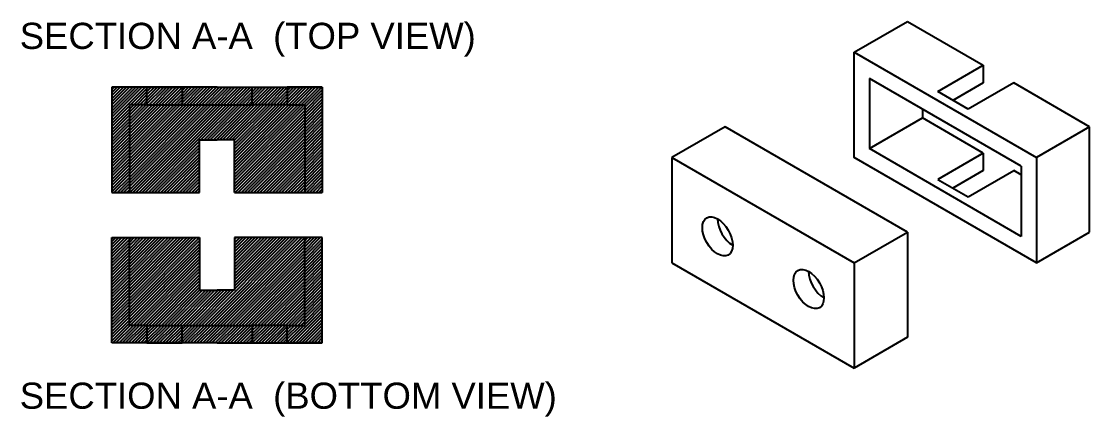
# Model space of a CAD drawing. Header units: inches. Extents: x -42 to 74, y -23 to 45.
# Drawn here: x 12.3 to 73.2, y 22.7 to 45.3 of the extents above; entities that cross this region are included whole.
import ezdxf

# ---------------------------------------------------------------- set-up
doc = ezdxf.new("R2010")
doc.units = ezdxf.units.IN
doc.header["$MEASUREMENT"] = 0
for name, color, linetype in [('back layer', 177, 'Continuous'), ('dimensions', 100, 'Continuous'), ('front layer', 140, 'Continuous'), ('middle layer', 170, 'Continuous')]:
    doc.layers.add(name, color=color, linetype=linetype)
doc.styles.get("Standard").update_dxf_attribs({"font": 'arial.ttf'})

# ---------------------------------------------------------------- blocks, each defined once
blk = doc.blocks.new('block10')
for p, q in [((0, 6), (3.031, 7.75)), ((3.031, 7.75), (7.361, 5.25)), ((0, 6), (0, 6)), ((4.763, 3.75), (7.361, 5.25)), ((7.361, 5.25), (7.361, 4.25)), ((9.526, -0.5), (0.866, 4.5)), ((0.866, 4.5), (0.866, 0.5)), ((6.495, 2.75), (4.763, 3.75)), ((7.361, 4.25), (5.629, 3.25)), ((9.093, 4.25), (6.495, 2.75)), ((13.423, 1.75), (9.093, 4.25)), ((3.897, 2.75), (3.897, 2.25)), ((0.866, 0.5), (3.897, 2.25)), ((7.361, 0.25), (3.897, 2.25)), ((13.423, 1.75), (10.392, 0)), ((13.423, -4.25), (13.423, 1.75)), ((9.526, -4.5), (0.866, 0.5)), ((7.361, 0.25), (4.763, -1.25)), ((7.361, 0.25), (7.361, -0.75)), ((9.526, -0.5), (9.526, -4.5)), ((7.361, -0.75), (5.629, -1.75)), ((6.495, -2.25), (9.093, -0.75)), ((9.526, -1), (9.093, -0.75)), ((4.763, -1.25), (6.495, -2.25)), ((10.392, -6), (13.423, -4.25))]:
    blk.add_line(p, q)
blk.add_lwpolyline([(0, 6), (10.392, 0), (10.392, -6), (0, 0)], close=True)
blk = doc.blocks.new('block11')
for p, q in [((3.031, 7.75), (0, 6)), ((13.423, 1.75), (3.031, 7.75)), ((0, 6), (10.392, 0)), ((0, 6), (0, 0)), ((10.392, 0), (13.423, 1.75)), ((13.423, 1.75), (13.423, -4.25)), ((0, 0), (10.392, -6)), ((10.392, 0), (10.392, -6)), ((13.423, -4.25), (10.392, -6))]:
    blk.add_line(p, q)
for centre in [(2.598, 1.5), (7.794, -1.5)]:
    blk.add_ellipse(centre, major_axis=(0.612, -1.061), ratio=0.57735)
for centre in [(3.464, 2), (8.66, -1)]:
    blk.add_ellipse(centre, major_axis=(0.612, -1.061), ratio=0.57735, start_param=3.926991, end_param=5.497787)

msp = doc.modelspace()

# ---------------------------------------------------------------- linework, layer by layer
for p, q in [((17.424, 41.5), (17.424, 35.5)), ((23.424, 41.5), (17.424, 41.5)), ((19.424, 40.5), (19.424, 41.5)), ((19.424, 41.5), (21.424, 41.5)), ((21.424, 41.5), (21.424, 40.5)), ((23.424, 41.5), (29.424, 41.5)), ((25.402, 41.5), (27.402, 41.5)), ((25.424, 40.5), (25.424, 41.5)), ((29.424, 41.5), (27.424, 41.5)), ((27.424, 41.5), (27.424, 40.5)), ((29.424, 41.5), (29.424, 35.5)), ((19.424, 40.5), (18.424, 40.5)), ((18.424, 40.5), (18.424, 35.5)), ((19.424, 40.5), (21.424, 40.5)), ((21.424, 40.5), (25.424, 40.5)), ((27.424, 40.5), (25.424, 40.5)), ((27.424, 40.5), (28.424, 40.5)), ((28.424, 40.5), (28.424, 35.5)), ((22.424, 35.5), (22.424, 38.5)), ((22.424, 38.5), (23.424, 38.5)), ((24.424, 38.5), (23.424, 38.5)), ((24.424, 35.5), (24.424, 38.5)), ((17.424, 35.5), (22.424, 35.5)), ((24.424, 35.5), (29.424, 35.5)), ((17.424, 26.931), (17.424, 32.931)), ((17.424, 32.931), (22.424, 32.931)), ((18.424, 27.931), (18.424, 32.931)), ((22.424, 32.931), (22.424, 29.931)), ((24.424, 32.931), (24.424, 29.931)), ((29.424, 32.931), (24.424, 32.931)), ((28.424, 27.931), (28.424, 32.931)), ((29.424, 26.931), (29.424, 32.931)), ((22.424, 29.931), (23.424, 29.931)), ((24.424, 29.931), (23.424, 29.931)), ((19.424, 27.931), (18.424, 27.931)), ((19.424, 27.931), (19.424, 26.931)), ((19.424, 27.931), (21.424, 27.931)), ((21.424, 26.931), (21.424, 27.931)), ((21.424, 27.931), (25.424, 27.931)), ((27.424, 27.931), (25.424, 27.931)), ((25.424, 27.931), (25.424, 26.931)), ((27.424, 26.931), (27.424, 27.931)), ((27.424, 27.931), (28.424, 27.931)), ((23.424, 26.931), (17.424, 26.931)), ((19.424, 26.931), (21.424, 26.931)), ((23.424, 26.931), (29.424, 26.931)), ((25.402, 26.931), (27.402, 26.931)), ((29.424, 26.931), (27.424, 26.931))]:
    msp.add_line(p, q)
at = {"layer": 'back layer', "linetype": 'Continuous'}
for p, q in [((18.424, 40.43), (18.494, 40.5)), ((18.424, 40.254), (18.67, 40.5)), ((18.424, 40.077), (18.847, 40.5)), ((18.424, 39.9), (19.024, 40.5)), ((18.424, 39.723), (19.201, 40.5)), ((18.424, 39.547), (19.377, 40.5)), ((18.424, 39.37), (19.554, 40.5)), ((18.424, 39.193), (19.731, 40.5)), ((18.424, 39.016), (19.908, 40.5)), ((18.424, 38.839), (20.085, 40.5)), ((18.424, 38.663), (20.261, 40.5)), ((18.424, 38.486), (20.438, 40.5)), ((18.424, 38.309), (20.615, 40.5)), ((18.424, 38.132), (20.792, 40.5)), ((18.424, 37.956), (20.968, 40.5)), ((18.424, 37.779), (21.145, 40.5)), ((18.424, 37.602), (21.322, 40.5)), ((18.424, 37.425), (21.499, 40.5)), ((18.424, 37.248), (21.676, 40.5)), ((18.424, 37.072), (21.852, 40.5)), ((18.424, 36.895), (22.029, 40.5)), ((18.424, 36.718), (22.206, 40.5)), ((18.424, 36.541), (22.383, 40.5)), ((18.424, 36.365), (22.559, 40.5)), ((18.424, 36.188), (22.736, 40.5)), ((18.424, 36.011), (22.913, 40.5)), ((18.424, 35.834), (23.09, 40.5)), ((18.424, 35.657), (23.267, 40.5)), ((18.443, 35.5), (23.443, 40.5)), ((18.62, 35.5), (23.62, 40.5)), ((18.797, 35.5), (23.797, 40.5)), ((18.974, 35.5), (23.974, 40.5)), ((19.15, 35.5), (24.15, 40.5)), ((19.327, 35.5), (24.327, 40.5)), ((22.504, 38.5), (24.504, 40.5)), ((22.681, 38.5), (24.681, 40.5)), ((22.858, 38.5), (24.858, 40.5)), ((23.034, 38.5), (25.034, 40.5)), ((23.211, 38.5), (25.211, 40.5)), ((23.388, 38.5), (25.388, 40.5)), ((23.565, 38.5), (25.565, 40.5)), ((23.741, 38.5), (25.741, 40.5)), ((23.918, 38.5), (25.918, 40.5)), ((24.095, 38.5), (26.095, 40.5)), ((24.272, 38.5), (26.272, 40.5)), ((24.424, 38.476), (26.449, 40.5)), ((24.424, 38.299), (26.625, 40.5)), ((24.424, 38.122), (26.802, 40.5)), ((24.424, 37.945), (26.979, 40.5)), ((24.424, 37.768), (27.156, 40.5)), ((24.424, 37.592), (27.332, 40.5)), ((24.424, 37.415), (27.509, 40.5)), ((24.424, 37.238), (27.686, 40.5)), ((24.424, 37.061), (27.863, 40.5)), ((24.424, 36.885), (28.04, 40.5)), ((24.424, 36.708), (28.216, 40.5)), ((24.424, 36.531), (28.393, 40.5)), ((24.424, 36.354), (28.424, 40.354)), ((24.424, 36.177), (28.424, 40.177)), ((24.424, 36.001), (28.424, 40.001)), ((24.424, 35.824), (28.424, 39.824)), ((24.424, 35.647), (28.424, 39.647)), ((24.454, 35.5), (28.424, 39.47)), ((24.631, 35.5), (28.424, 39.294)), ((24.807, 35.5), (28.424, 39.117)), ((19.504, 35.5), (22.424, 38.42)), ((24.984, 35.5), (28.424, 38.94)), ((25.161, 35.5), (28.424, 38.763)), ((25.338, 35.5), (28.424, 38.586)), ((25.514, 35.5), (28.424, 38.41)), ((19.681, 35.5), (22.424, 38.243)), ((19.858, 35.5), (22.424, 38.066)), ((20.034, 35.5), (22.424, 37.89)), ((25.691, 35.5), (28.424, 38.233)), ((25.868, 35.5), (28.424, 38.056)), ((26.045, 35.5), (28.424, 37.879)), ((20.211, 35.5), (22.424, 37.713)), ((20.388, 35.5), (22.424, 37.536)), ((20.565, 35.5), (22.424, 37.359)), ((20.741, 35.5), (22.424, 37.183)), ((26.221, 35.5), (28.424, 37.703)), ((26.398, 35.5), (28.424, 37.526)), ((26.575, 35.5), (28.424, 37.349)), ((26.752, 35.5), (28.424, 37.172)), ((20.918, 35.5), (22.424, 37.006)), ((21.095, 35.5), (22.424, 36.829)), ((21.272, 35.5), (22.424, 36.652)), ((26.929, 35.5), (28.424, 36.995)), ((27.105, 35.5), (28.424, 36.819)), ((27.282, 35.5), (28.424, 36.642)), ((21.449, 35.5), (22.424, 36.476)), ((21.625, 35.5), (22.424, 36.299)), ((21.802, 35.5), (22.424, 36.122)), ((21.979, 35.5), (22.424, 35.945)), ((27.459, 35.5), (28.424, 36.465)), ((27.636, 35.5), (28.424, 36.288)), ((27.812, 35.5), (28.424, 36.112)), ((22.156, 35.5), (22.424, 35.768)), ((22.332, 35.5), (22.424, 35.592)), ((27.989, 35.5), (28.424, 35.935)), ((28.166, 35.5), (28.424, 35.758)), ((28.343, 35.5), (28.424, 35.581)), ((18.424, 32.829), (18.526, 32.931)), ((18.424, 32.652), (18.703, 32.931)), ((18.424, 32.476), (18.88, 32.931)), ((18.424, 32.299), (19.057, 32.931)), ((18.424, 32.122), (19.233, 32.931)), ((18.424, 31.945), (19.41, 32.931)), ((18.424, 31.768), (19.587, 32.931)), ((18.424, 31.592), (19.764, 32.931)), ((18.424, 31.415), (19.941, 32.931)), ((18.424, 31.238), (20.117, 32.931)), ((18.424, 31.061), (20.294, 32.931)), ((18.424, 30.885), (20.471, 32.931)), ((18.424, 30.708), (20.648, 32.931)), ((18.424, 30.531), (20.824, 32.931)), ((18.424, 30.354), (21.001, 32.931)), ((18.424, 30.177), (21.178, 32.931)), ((18.424, 30.001), (21.355, 32.931)), ((18.424, 29.824), (21.532, 32.931)), ((18.424, 29.647), (21.708, 32.931)), ((18.424, 29.47), (21.885, 32.931)), ((18.424, 29.294), (22.062, 32.931)), ((18.424, 29.117), (22.239, 32.931)), ((18.424, 28.94), (22.415, 32.931)), ((22.542, 27.931), (27.542, 32.931)), ((22.719, 27.931), (27.719, 32.931)), ((22.895, 27.931), (27.895, 32.931)), ((23.072, 27.931), (28.072, 32.931)), ((23.249, 27.931), (28.249, 32.931)), ((23.426, 27.931), (28.424, 32.93)), ((24.424, 32.819), (24.537, 32.931)), ((24.424, 32.642), (24.714, 32.931)), ((24.424, 32.465), (24.89, 32.931)), ((24.424, 32.288), (25.067, 32.931)), ((24.424, 32.112), (25.244, 32.931)), ((24.424, 31.935), (25.421, 32.931)), ((24.424, 31.758), (25.597, 32.931)), ((24.424, 31.581), (25.774, 32.931)), ((24.424, 31.404), (25.951, 32.931)), ((24.424, 31.228), (26.128, 32.931)), ((24.424, 31.051), (26.304, 32.931)), ((24.424, 30.874), (26.481, 32.931)), ((24.424, 30.697), (26.658, 32.931)), ((24.424, 30.521), (26.835, 32.931)), ((24.424, 30.344), (27.012, 32.931)), ((24.424, 30.167), (27.188, 32.931)), ((24.424, 29.99), (27.365, 32.931)), ((18.424, 28.763), (22.424, 32.763)), ((18.424, 28.586), (22.424, 32.586)), ((18.424, 28.41), (22.424, 32.41)), ((23.603, 27.931), (28.424, 32.753)), ((23.779, 27.931), (28.424, 32.576)), ((23.956, 27.931), (28.424, 32.399)), ((18.424, 28.233), (22.424, 32.233)), ((18.424, 28.056), (22.424, 32.056)), ((18.476, 27.931), (22.424, 31.879)), ((18.653, 27.931), (22.424, 31.703)), ((24.133, 27.931), (28.424, 32.222)), ((24.31, 27.931), (28.424, 32.046)), ((24.486, 27.931), (28.424, 31.869)), ((24.663, 27.931), (28.424, 31.692)), ((18.83, 27.931), (22.424, 31.526)), ((19.006, 27.931), (22.424, 31.349)), ((19.183, 27.931), (22.424, 31.172)), ((24.84, 27.931), (28.424, 31.515)), ((25.017, 27.931), (28.424, 31.339)), ((25.194, 27.931), (28.424, 31.162)), ((19.36, 27.931), (22.424, 30.995)), ((19.537, 27.931), (22.424, 30.819)), ((19.714, 27.931), (22.424, 30.642)), ((19.89, 27.931), (22.424, 30.465)), ((25.37, 27.931), (28.424, 30.985)), ((25.547, 27.931), (28.424, 30.808)), ((25.724, 27.931), (28.424, 30.631)), ((20.067, 27.931), (22.424, 30.288)), ((20.244, 27.931), (22.424, 30.112)), ((20.421, 27.931), (22.424, 29.935)), ((20.597, 27.931), (22.597, 29.931)), ((20.774, 27.931), (22.774, 29.931)), ((20.951, 27.931), (22.951, 29.931)), ((21.128, 27.931), (23.128, 29.931)), ((21.304, 27.931), (23.304, 29.931)), ((21.481, 27.931), (23.481, 29.931)), ((21.658, 27.931), (23.658, 29.931)), ((21.835, 27.931), (23.835, 29.931)), ((22.012, 27.931), (24.012, 29.931)), ((22.188, 27.931), (24.188, 29.931)), ((22.365, 27.931), (24.365, 29.931)), ((25.901, 27.931), (28.424, 30.455)), ((26.077, 27.931), (28.424, 30.278)), ((26.254, 27.931), (28.424, 30.101)), ((26.431, 27.931), (28.424, 29.924)), ((26.608, 27.931), (28.424, 29.748)), ((26.785, 27.931), (28.424, 29.571)), ((26.961, 27.931), (28.424, 29.394)), ((27.138, 27.931), (28.424, 29.217)), ((27.315, 27.931), (28.424, 29.04)), ((27.492, 27.931), (28.424, 28.864)), ((27.668, 27.931), (28.424, 28.687)), ((27.845, 27.931), (28.424, 28.51)), ((28.022, 27.931), (28.424, 28.333)), ((28.199, 27.931), (28.424, 28.157)), ((28.376, 27.931), (28.424, 27.98))]:
    msp.add_line(p, q, dxfattribs=at)
at = {"layer": 'front layer', "linetype": 'Continuous'}
for p, q in [((17.424, 41.375), (17.549, 41.5)), ((17.424, 41.198), (17.726, 41.5)), ((17.424, 41.021), (17.903, 41.5)), ((17.424, 40.845), (18.079, 41.5)), ((17.424, 40.668), (18.256, 41.5)), ((17.424, 40.491), (18.433, 41.5)), ((17.424, 40.314), (18.61, 41.5)), ((17.424, 40.138), (18.786, 41.5)), ((17.424, 39.961), (18.963, 41.5)), ((17.424, 39.784), (19.14, 41.5)), ((17.424, 39.607), (19.317, 41.5)), ((18.494, 40.5), (19.424, 41.43)), ((21.424, 41.486), (21.438, 41.5)), ((21.424, 41.309), (21.615, 41.5)), ((21.424, 41.132), (21.792, 41.5)), ((21.424, 40.956), (21.968, 41.5)), ((21.424, 40.779), (22.145, 41.5)), ((21.424, 40.602), (22.322, 41.5)), ((21.499, 40.5), (22.499, 41.5)), ((21.676, 40.5), (22.676, 41.5)), ((21.852, 40.5), (22.852, 41.5)), ((22.029, 40.5), (23.029, 41.5)), ((22.206, 40.5), (23.206, 41.5)), ((22.383, 40.5), (23.383, 41.5)), ((22.559, 40.5), (23.559, 41.5)), ((22.736, 40.5), (23.736, 41.5)), ((22.913, 40.5), (23.913, 41.5)), ((23.09, 40.5), (24.09, 41.5)), ((23.267, 40.5), (24.267, 41.5)), ((23.443, 40.5), (24.443, 41.5)), ((23.62, 40.5), (24.62, 41.5)), ((23.797, 40.5), (24.797, 41.5)), ((23.974, 40.5), (24.974, 41.5)), ((24.15, 40.5), (25.15, 41.5)), ((24.327, 40.5), (25.327, 41.5)), ((27.424, 41.476), (27.449, 41.5)), ((27.424, 41.299), (27.625, 41.5)), ((27.424, 41.122), (27.802, 41.5)), ((27.424, 40.945), (27.979, 41.5)), ((27.424, 40.768), (28.156, 41.5)), ((27.424, 40.592), (28.332, 41.5)), ((27.509, 40.5), (28.509, 41.5)), ((27.686, 40.5), (28.686, 41.5)), ((27.863, 40.5), (28.863, 41.5)), ((28.04, 40.5), (29.04, 41.5)), ((28.216, 40.5), (29.216, 41.5)), ((28.393, 40.5), (29.393, 41.5)), ((18.67, 40.5), (19.424, 41.254)), ((18.847, 40.5), (19.424, 41.077)), ((19.024, 40.5), (19.424, 40.9)), ((24.504, 40.5), (25.424, 41.42)), ((24.681, 40.5), (25.424, 41.243)), ((24.858, 40.5), (25.424, 41.066)), ((25.034, 40.5), (25.424, 40.89)), ((28.424, 40.354), (29.424, 41.354)), ((28.424, 40.177), (29.424, 41.177)), ((28.424, 40.001), (29.424, 41.001)), ((28.424, 39.824), (29.424, 40.824)), ((17.424, 39.43), (18.424, 40.43)), ((17.424, 39.254), (18.424, 40.254)), ((19.201, 40.5), (19.424, 40.723)), ((19.377, 40.5), (19.424, 40.547)), ((25.211, 40.5), (25.424, 40.713)), ((25.388, 40.5), (25.424, 40.536)), ((28.424, 39.647), (29.424, 40.647)), ((28.424, 39.47), (29.424, 40.47)), ((28.424, 39.294), (29.424, 40.294)), ((17.424, 39.077), (18.424, 40.077)), ((17.424, 38.9), (18.424, 39.9)), ((17.424, 38.723), (18.424, 39.723)), ((28.424, 39.117), (29.424, 40.117)), ((28.424, 38.94), (29.424, 39.94)), ((28.424, 38.763), (29.424, 39.763)), ((17.424, 38.547), (18.424, 39.547)), ((17.424, 38.37), (18.424, 39.37)), ((17.424, 38.193), (18.424, 39.193)), ((17.424, 38.016), (18.424, 39.016)), ((28.424, 38.586), (29.424, 39.586)), ((28.424, 38.41), (29.424, 39.41)), ((28.424, 38.233), (29.424, 39.233)), ((28.424, 38.056), (29.424, 39.056)), ((17.424, 37.839), (18.424, 38.839)), ((17.424, 37.663), (18.424, 38.663)), ((17.424, 37.486), (18.424, 38.486)), ((28.424, 37.879), (29.424, 38.879)), ((28.424, 37.703), (29.424, 38.703)), ((28.424, 37.526), (29.424, 38.526)), ((17.424, 37.309), (18.424, 38.309)), ((17.424, 37.132), (18.424, 38.132)), ((17.424, 36.956), (18.424, 37.956)), ((17.424, 36.779), (18.424, 37.779)), ((28.424, 37.349), (29.424, 38.349)), ((28.424, 37.172), (29.424, 38.172)), ((28.424, 36.995), (29.424, 37.995)), ((28.424, 36.819), (29.424, 37.819)), ((17.424, 36.602), (18.424, 37.602)), ((17.424, 36.425), (18.424, 37.425)), ((17.424, 36.248), (18.424, 37.248)), ((28.424, 36.642), (29.424, 37.642)), ((28.424, 36.465), (29.424, 37.465)), ((28.424, 36.288), (29.424, 37.288)), ((17.424, 36.072), (18.424, 37.072)), ((17.424, 35.895), (18.424, 36.895)), ((17.424, 35.718), (18.424, 36.718)), ((28.424, 36.112), (29.424, 37.112)), ((28.424, 35.935), (29.424, 36.935)), ((28.424, 35.758), (29.424, 36.758)), ((28.424, 35.581), (29.424, 36.581)), ((17.424, 35.541), (18.424, 36.541)), ((17.559, 35.5), (18.424, 36.365)), ((17.736, 35.5), (18.424, 36.188)), ((17.913, 35.5), (18.424, 36.011)), ((28.52, 35.5), (29.424, 36.404)), ((28.696, 35.5), (29.424, 36.228)), ((28.873, 35.5), (29.424, 36.051)), ((18.09, 35.5), (18.424, 35.834)), ((18.267, 35.5), (18.424, 35.657)), ((29.05, 35.5), (29.424, 35.874)), ((29.227, 35.5), (29.424, 35.697)), ((29.403, 35.5), (29.424, 35.521)), ((17.424, 32.89), (17.466, 32.931)), ((17.424, 32.713), (17.642, 32.931)), ((17.424, 32.536), (17.819, 32.931)), ((17.424, 32.359), (17.996, 32.931)), ((17.424, 32.183), (18.173, 32.931)), ((17.424, 32.006), (18.35, 32.931)), ((28.424, 32.93), (28.426, 32.931)), ((28.424, 32.753), (28.603, 32.931)), ((28.424, 32.576), (28.779, 32.931)), ((28.424, 32.399), (28.956, 32.931)), ((28.424, 32.222), (29.133, 32.931)), ((28.424, 32.046), (29.31, 32.931)), ((17.424, 31.829), (18.424, 32.829)), ((17.424, 31.652), (18.424, 32.652)), ((17.424, 31.476), (18.424, 32.476)), ((17.424, 31.299), (18.424, 32.299)), ((28.424, 31.869), (29.424, 32.869)), ((28.424, 31.692), (29.424, 32.692)), ((28.424, 31.515), (29.424, 32.515)), ((28.424, 31.339), (29.424, 32.339)), ((17.424, 31.122), (18.424, 32.122)), ((17.424, 30.945), (18.424, 31.945)), ((17.424, 30.768), (18.424, 31.768)), ((28.424, 31.162), (29.424, 32.162)), ((28.424, 30.985), (29.424, 31.985)), ((28.424, 30.808), (29.424, 31.808)), ((17.424, 30.592), (18.424, 31.592)), ((17.424, 30.415), (18.424, 31.415)), ((17.424, 30.238), (18.424, 31.238)), ((28.424, 30.631), (29.424, 31.631)), ((28.424, 30.455), (29.424, 31.455)), ((28.424, 30.278), (29.424, 31.278)), ((28.424, 30.101), (29.424, 31.101)), ((17.424, 30.061), (18.424, 31.061)), ((17.424, 29.885), (18.424, 30.885)), ((17.424, 29.708), (18.424, 30.708)), ((17.424, 29.531), (18.424, 30.531)), ((28.424, 29.924), (29.424, 30.924)), ((28.424, 29.748), (29.424, 30.748)), ((28.424, 29.571), (29.424, 30.571)), ((17.424, 29.354), (18.424, 30.354)), ((17.424, 29.177), (18.424, 30.177)), ((17.424, 29.001), (18.424, 30.001)), ((28.424, 29.394), (29.424, 30.394)), ((28.424, 29.217), (29.424, 30.217)), ((28.424, 29.04), (29.424, 30.04)), ((28.424, 28.864), (29.424, 29.864)), ((17.424, 28.824), (18.424, 29.824)), ((17.424, 28.647), (18.424, 29.647)), ((17.424, 28.47), (18.424, 29.47)), ((17.424, 28.294), (18.424, 29.294)), ((28.424, 28.687), (29.424, 29.687)), ((28.424, 28.51), (29.424, 29.51)), ((28.424, 28.333), (29.424, 29.333)), ((17.424, 28.117), (18.424, 29.117)), ((17.424, 27.94), (18.424, 28.94)), ((17.424, 27.763), (18.424, 28.763)), ((27.552, 26.931), (29.424, 28.803)), ((28.424, 28.157), (29.424, 29.157)), ((28.424, 27.98), (29.424, 28.98)), ((17.424, 27.586), (18.424, 28.586)), ((17.424, 27.41), (18.424, 28.41)), ((17.424, 27.233), (18.424, 28.233)), ((17.424, 27.056), (18.424, 28.056)), ((27.729, 26.931), (29.424, 28.626)), ((27.906, 26.931), (29.424, 28.449)), ((28.083, 26.931), (29.424, 28.273)), ((28.259, 26.931), (29.424, 28.096)), ((17.476, 26.931), (18.476, 27.931)), ((17.653, 26.931), (18.653, 27.931)), ((17.83, 26.931), (18.83, 27.931)), ((18.006, 26.931), (19.006, 27.931)), ((18.183, 26.931), (19.183, 27.931)), ((18.36, 26.931), (19.36, 27.931)), ((18.537, 26.931), (19.424, 27.819)), ((18.714, 26.931), (19.424, 27.642)), ((18.89, 26.931), (19.424, 27.465)), ((21.424, 27.874), (21.481, 27.931)), ((21.424, 27.697), (21.658, 27.931)), ((21.424, 27.521), (21.835, 27.931)), ((21.424, 27.344), (22.012, 27.931)), ((21.424, 27.167), (22.188, 27.931)), ((21.424, 26.99), (22.365, 27.931)), ((21.542, 26.931), (22.542, 27.931)), ((21.719, 26.931), (22.719, 27.931)), ((21.895, 26.931), (22.895, 27.931)), ((22.072, 26.931), (23.072, 27.931)), ((22.249, 26.931), (23.249, 27.931)), ((22.426, 26.931), (23.426, 27.931)), ((22.603, 26.931), (23.603, 27.931)), ((22.779, 26.931), (23.779, 27.931)), ((22.956, 26.931), (23.956, 27.931)), ((23.133, 26.931), (24.133, 27.931)), ((23.31, 26.931), (24.31, 27.931)), ((23.486, 26.931), (24.486, 27.931)), ((23.663, 26.931), (24.663, 27.931)), ((23.84, 26.931), (24.84, 27.931)), ((24.017, 26.931), (25.017, 27.931)), ((24.194, 26.931), (25.194, 27.931)), ((24.37, 26.931), (25.37, 27.931)), ((24.547, 26.931), (25.424, 27.808)), ((24.724, 26.931), (25.424, 27.631)), ((24.901, 26.931), (25.424, 27.455)), ((27.424, 27.864), (27.492, 27.931)), ((27.424, 27.687), (27.668, 27.931)), ((27.424, 27.51), (27.845, 27.931)), ((27.424, 27.333), (28.022, 27.931)), ((27.424, 27.157), (28.199, 27.931)), ((27.424, 26.98), (28.376, 27.931)), ((28.436, 26.931), (29.424, 27.919)), ((28.613, 26.931), (29.424, 27.742)), ((28.79, 26.931), (29.424, 27.566)), ((19.067, 26.931), (19.424, 27.288)), ((19.244, 26.931), (19.424, 27.112)), ((19.421, 26.931), (19.424, 26.935)), ((25.077, 26.931), (25.424, 27.278)), ((25.254, 26.931), (25.424, 27.101)), ((28.967, 26.931), (29.424, 27.389)), ((29.143, 26.931), (29.424, 27.212)), ((29.32, 26.931), (29.424, 27.035))]:
    msp.add_line(p, q, dxfattribs=at)
at = {"layer": 'middle layer', "linetype": 'Continuous'}
for p, q in [((19.424, 41.43), (19.494, 41.5)), ((19.424, 41.254), (19.67, 41.5)), ((19.424, 41.077), (19.847, 41.5)), ((19.424, 40.9), (20.024, 41.5)), ((19.424, 40.723), (20.201, 41.5)), ((19.424, 40.547), (20.377, 41.5)), ((19.554, 40.5), (20.554, 41.5)), ((19.731, 40.5), (20.731, 41.5)), ((19.908, 40.5), (20.908, 41.5)), ((20.085, 40.5), (21.085, 41.5)), ((20.261, 40.5), (21.261, 41.5)), ((20.438, 40.5), (21.424, 41.486)), ((25.424, 41.42), (25.504, 41.5)), ((25.424, 41.243), (25.681, 41.5)), ((25.424, 41.066), (25.858, 41.5)), ((25.424, 40.89), (26.034, 41.5)), ((25.424, 40.713), (26.211, 41.5)), ((25.424, 40.536), (26.388, 41.5)), ((25.565, 40.5), (26.565, 41.5)), ((25.741, 40.5), (26.741, 41.5)), ((25.918, 40.5), (26.918, 41.5)), ((26.095, 40.5), (27.095, 41.5)), ((26.272, 40.5), (27.272, 41.5)), ((26.449, 40.5), (27.424, 41.476)), ((20.615, 40.5), (21.424, 41.309)), ((20.792, 40.5), (21.424, 41.132)), ((20.968, 40.5), (21.424, 40.956)), ((26.625, 40.5), (27.424, 41.299)), ((26.802, 40.5), (27.424, 41.122)), ((26.979, 40.5), (27.424, 40.945)), ((21.145, 40.5), (21.424, 40.779)), ((21.322, 40.5), (21.424, 40.602)), ((27.156, 40.5), (27.424, 40.768)), ((27.332, 40.5), (27.424, 40.592)), ((19.424, 27.819), (19.537, 27.931)), ((19.424, 27.642), (19.714, 27.931)), ((19.424, 27.465), (19.89, 27.931)), ((19.424, 27.288), (20.067, 27.931)), ((19.424, 27.112), (20.244, 27.931)), ((19.424, 26.935), (20.421, 27.931)), ((19.597, 26.931), (20.597, 27.931)), ((19.774, 26.931), (20.774, 27.931)), ((19.951, 26.931), (20.951, 27.931)), ((20.128, 26.931), (21.128, 27.931)), ((20.304, 26.931), (21.304, 27.931)), ((20.481, 26.931), (21.424, 27.874)), ((20.658, 26.931), (21.424, 27.697)), ((20.835, 26.931), (21.424, 27.521)), ((25.424, 27.808), (25.547, 27.931)), ((25.424, 27.631), (25.724, 27.931)), ((25.424, 27.455), (25.901, 27.931)), ((25.424, 27.278), (26.077, 27.931)), ((25.424, 27.101), (26.254, 27.931)), ((25.431, 26.931), (26.431, 27.931)), ((25.608, 26.931), (26.608, 27.931)), ((25.785, 26.931), (26.785, 27.931)), ((25.961, 26.931), (26.961, 27.931)), ((26.138, 26.931), (27.138, 27.931)), ((26.315, 26.931), (27.315, 27.931)), ((26.492, 26.931), (27.424, 27.864)), ((26.668, 26.931), (27.424, 27.687)), ((26.845, 26.931), (27.424, 27.51)), ((21.012, 26.931), (21.424, 27.344)), ((21.188, 26.931), (21.424, 27.167)), ((21.365, 26.931), (21.424, 26.99)), ((27.022, 26.931), (27.424, 27.333)), ((27.199, 26.931), (27.424, 27.157)), ((27.376, 26.931), (27.424, 26.98))]:
    msp.add_line(p, q, dxfattribs=at)

# ---------------------------------------------------------------- block references
for name, p in [('block10', (59.756, 37.5)), ('block11', (49.363, 31.5))]:
    msp.add_blockref(name, p)

# ---------------------------------------------------------------- texts
at = {"layer": 'dimensions'}
for s, p in [('SECTION A-A  (TOP VIEW)', (12.168, 43.681)), ('SECTION A-A  (BOTTOM VIEW)', (12.168, 23.181))]:
    msp.add_text(s, height=1.48947, dxfattribs=at).set_placement(p)

doc.saveas('drawing.dxf')
